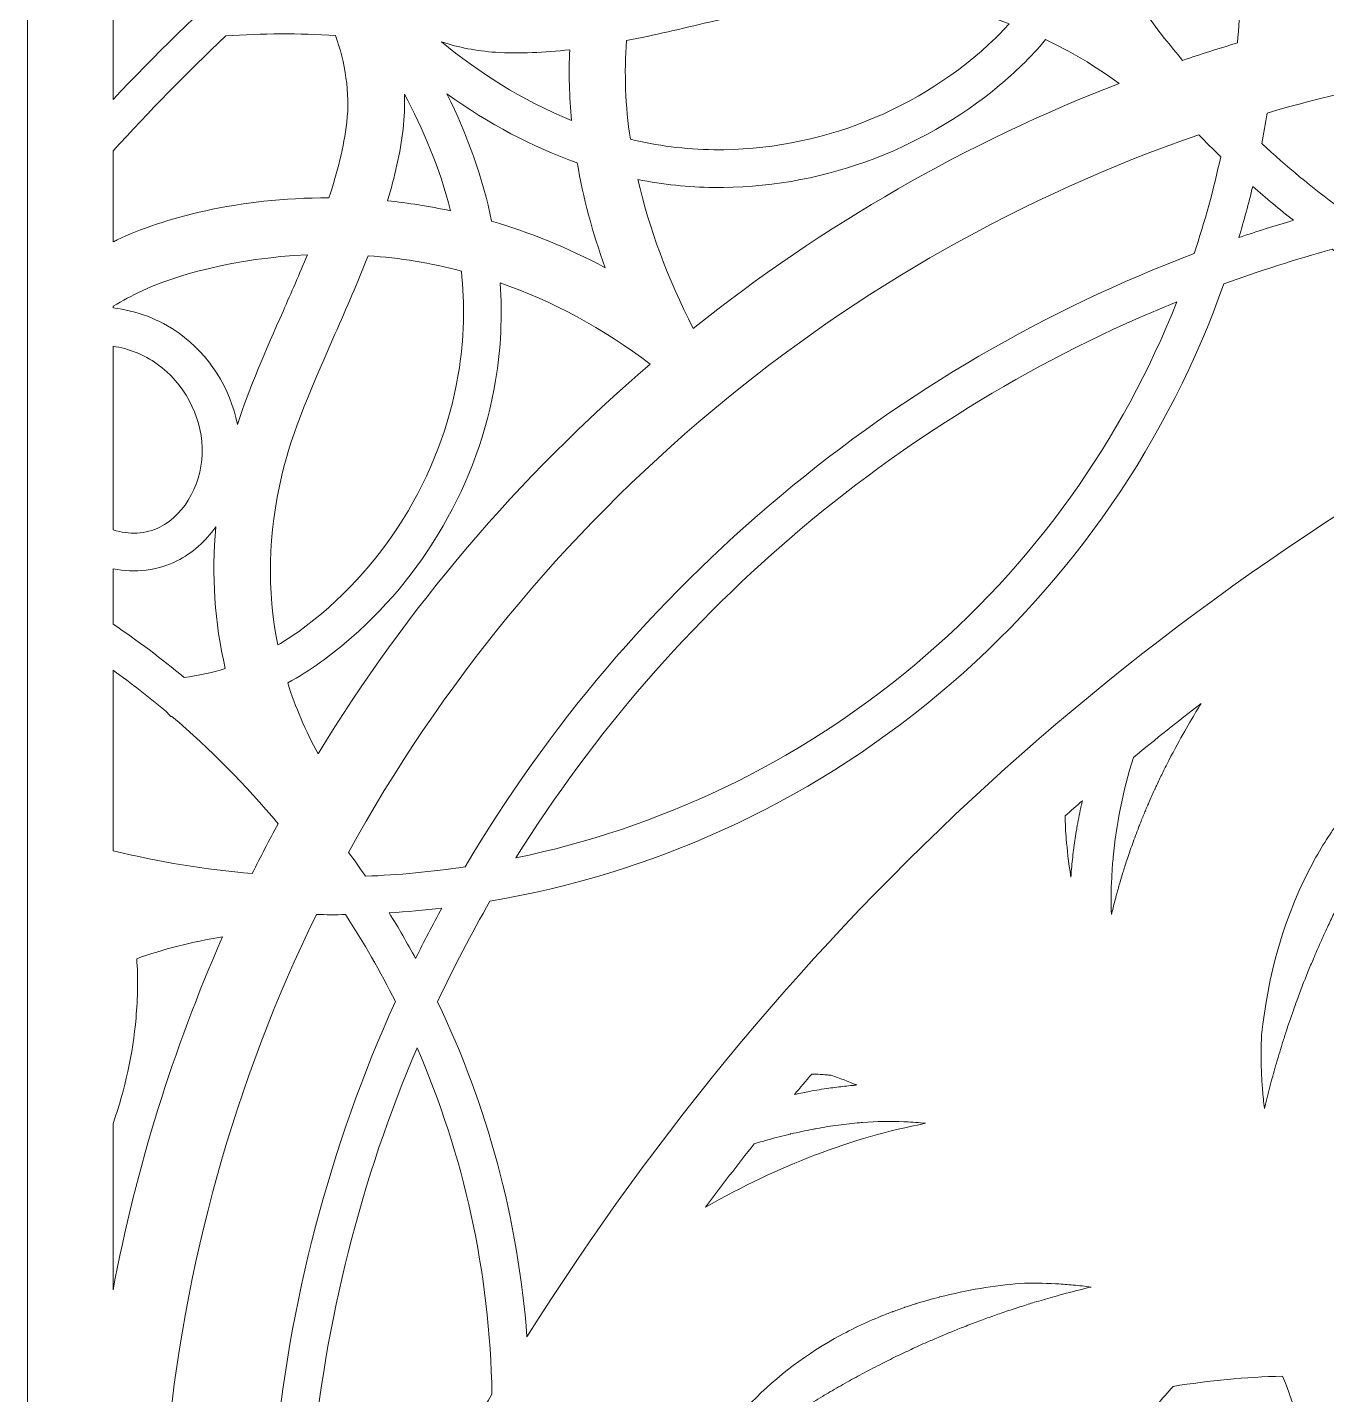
# Model space of a CAD drawing. Header units: millimetres. Extents: x -131 to 670, y -112 to 1620.
# Drawn here: x 284.9 to 375.8, y 818.3 to 914 of the extents above; entities that cross this region are included whole.
import ezdxf

# ---------------------------------------------------------------- set-up
doc = ezdxf.new("R2010")
doc.units = ezdxf.units.MM
doc.header["$MEASUREMENT"] = 0
doc.layers.add('Layer 2', color=7, linetype='Continuous')

msp = doc.modelspace()

# ---------------------------------------------------------------- linework, layer by layer
at = {"layer": 'Layer 2', "lineweight": 0}
msp.add_lwpolyline([(284.877, 1037.052), (284.877, 475.825), (670.175, 475.825), (670.175, 1037.052), (284.877, 1037.052)], dxfattribs=at)
for points, knots in [([(290.877, 933.738), (290.877, 933.738), (292.073, 932.539), (292.073, 932.539), (296.529, 928.074), (300.769, 926.006), (306.249, 925.623), (307.545, 925.534), (308.774, 925.71), (309.908, 926.044), (303.104, 920.885), (296.736, 915.163), (290.877, 908.938), (290.877, 908.938), (290.877, 933.738), (290.877, 933.738)], [0, 0, 0, 0, 1, 1, 1, 2, 2, 2, 3, 3, 3, 4, 4, 4, 5, 5, 5, 5]), ([(369.54, 912.898), (368.251, 912.512), (366.967, 912.11), (365.694, 911.679), (362.294, 915.728), (359.397, 920.196), (357.081, 924.981), (361.191, 922.866), (365.429, 920.944), (369.761, 919.244), (369.791, 917.125), (369.719, 915.007), (369.54, 912.898)], [0, 0, 0, 0, 1, 1, 1, 2, 2, 2, 3, 3, 3, 4, 4, 4, 4]), ([(332.592, 914.355), (336.322, 915.242), (339.846, 916.079), (342.962, 916.237), (345.202, 916.35), (349.165, 915.907), (353.565, 914.232), (353.265, 913.897), (352.955, 913.566), (352.625, 913.249), (347.382, 908.196), (340.202, 905.345), (332.923, 905.424), (330.873, 905.446), (328.917, 905.71), (327.062, 906.152), (326.717, 908.501), (326.623, 910.805), (326.789, 913.058), (328.727, 913.437), (330.672, 913.899), (332.592, 914.355)], [0, 0, 0, 0, 1, 1, 1, 2, 2, 2, 3, 3, 3, 4, 4, 4, 5, 5, 5, 6, 6, 6, 7, 7, 7, 7]), ([(290.877, 905.339), (293.399, 908.106), (296.023, 910.797), (298.77, 913.388), (301.31, 913.568), (303.873, 913.581), (306.443, 913.42), (307.088, 911.531), (307.47, 909.437), (307.223, 907.32), (307.025, 905.624), (306.571, 903.856), (305.973, 902.058), (299.625, 902.069), (294.305, 900.616), (291.151, 899.112), (291.059, 899.068), (290.968, 899.022), (290.877, 898.976), (290.877, 898.976), (290.877, 905.339), (290.877, 905.339)], [0, 0, 0, 0, 1, 1, 1, 2, 2, 2, 3, 3, 3, 4, 4, 4, 5, 5, 5, 6, 6, 6, 7, 7, 7, 7]), ([(322.953, 907.469), (319.441, 908.891), (316.388, 910.895), (313.858, 912.963), (315.053, 912.588), (316.31, 912.327), (317.621, 912.244), (319.313, 912.134), (321.055, 912.219), (322.821, 912.425), (322.746, 910.794), (322.797, 909.14), (322.953, 907.469)], [0, 0, 0, 0, 1, 1, 1, 2, 2, 2, 3, 3, 3, 4, 4, 4, 4]), ([(332.894, 902.778), (340.158, 902.7), (347.333, 905.287), (352.891, 909.935), (353.43, 910.385), (353.954, 910.855), (354.46, 911.344), (355.054, 911.915), (355.604, 912.516), (356.116, 913.137), (357.822, 912.318), (359.556, 911.308), (361.25, 910.061), (350.627, 905.951), (340.591, 900.206), (331.461, 892.915), (329.654, 896.479), (328.364, 899.957), (327.588, 903.342), (329.347, 902.992), (331.118, 902.798), (332.894, 902.778)], [0, 0, 0, 0, 1, 1, 1, 2, 2, 2, 3, 3, 3, 4, 4, 4, 5, 5, 5, 6, 6, 6, 7, 7, 7, 7]), ([(383.727, 910.789), (383.727, 910.789), (383.83, 902.942), (383.83, 902.942), (381.413, 902.506), (379.015, 901.986), (376.643, 901.373), (374.759, 902.768), (372.955, 904.262), (371.241, 905.85), (371.376, 906.562), (371.496, 907.276), (371.608, 907.992), (375.584, 909.157), (379.629, 910.091), (383.727, 910.789)], [0, 0, 0, 0, 1, 1, 1, 2, 2, 2, 3, 3, 3, 4, 4, 4, 5, 5, 5, 5]), ([(311.251, 909.319), (312.549, 906.907), (313.72, 904.155), (314.484, 901.153), (312.985, 901.473), (311.51, 901.702), (310.072, 901.849), (310.582, 903.525), (310.971, 905.2), (311.165, 906.861), (311.262, 907.691), (311.285, 908.513), (311.251, 909.319)], [0, 0, 0, 0, 1, 1, 1, 2, 2, 2, 3, 3, 3, 4, 4, 4, 4]), ([(323.345, 904.506), (323.762, 902.089), (324.407, 899.64), (325.299, 897.164), (322.635, 898.6), (319.97, 899.663), (317.358, 900.426), (316.737, 903.407), (315.69, 906.394), (314.231, 909.336), (317.15, 907.233), (320.211, 905.611), (323.345, 904.506)], [0, 0, 0, 0, 1, 1, 1, 2, 2, 2, 3, 3, 3, 4, 4, 4, 4]), ([(332.83, 887.204), (343.073, 895.768), (354.579, 902.241), (366.832, 906.47), (367.334, 905.951), (367.842, 905.439), (368.361, 904.937), (367.873, 902.648), (367.249, 900.387), (366.512, 898.157), (356.13, 894.24), (346.367, 888.566), (337.603, 881.238), (328.675, 873.773), (321.246, 864.987), (315.508, 855.249), (313.191, 854.904), (310.862, 854.679), (308.529, 854.589), (308.146, 855.152), (307.753, 855.708), (307.353, 856.259), (313.739, 867.927), (322.318, 878.416), (332.83, 887.204)], [0, 0, 0, 0, 1, 1, 1, 2, 2, 2, 3, 3, 3, 4, 4, 4, 5, 5, 5, 6, 6, 6, 7, 7, 7, 8, 8, 8, 8]), ([(373.448, 900.484), (372.17, 900.107), (370.897, 899.71), (369.635, 899.281), (369.987, 900.467), (370.318, 901.659), (370.604, 902.86), (371.529, 902.042), (372.478, 901.251), (373.448, 900.484)], [0, 0, 0, 0, 1, 1, 1, 2, 2, 2, 3, 3, 3, 3]), ([(393.533, 889.649), (363.267, 874.302), (337.936, 851.199), (319.831, 822.361), (319.2, 830.652), (317.035, 838.578), (313.575, 845.813), (314.704, 848.215), (315.931, 850.56), (317.243, 852.846), (328.445, 854.746), (339.302, 859.531), (348.63, 867.329), (358.069, 875.222), (364.751, 885.203), (368.584, 896.04), (371.068, 896.945), (373.594, 897.753), (376.161, 898.455), (378.633, 896.699), (381.236, 895.111), (383.952, 893.701), (383.952, 893.701), (383.96, 893.077), (383.96, 893.077), (383.96, 893.077), (385.156, 893.091), (385.156, 893.091), (387.846, 891.763), (390.642, 890.611), (393.533, 889.649)], [0, 0, 0, 0, 1, 1, 1, 2, 2, 2, 3, 3, 3, 4, 4, 4, 5, 5, 5, 6, 6, 6, 7, 7, 7, 8, 8, 8, 9, 9, 9, 10, 10, 10, 10]), ([(290.877, 894.48), (291.541, 894.86), (292.203, 895.217), (292.858, 895.529), (295.14, 896.617), (299.412, 897.848), (304.469, 898.072), (303.921, 896.749), (303.339, 895.423), (302.762, 894.111), (301.561, 891.38), (300.411, 888.762), (299.571, 886.208), (299.071, 888.739), (297.59, 891.094), (295.49, 892.586), (294.093, 893.578), (292.524, 894.168), (290.877, 894.352), (290.877, 894.352), (290.877, 894.48), (290.877, 894.48)], [0, 0, 0, 0, 1, 1, 1, 2, 2, 2, 3, 3, 3, 4, 4, 4, 5, 5, 5, 6, 6, 6, 7, 7, 7, 7]), ([(315.24, 896.937), (315.481, 894.624), (315.447, 892.204), (315.026, 889.706), (313.814, 882.528), (309.735, 875.964), (303.835, 871.701), (303.368, 871.364), (302.887, 871.059), (302.402, 870.772), (301.626, 874.578), (301.711, 878.546), (302.678, 882.652), (303.394, 885.689), (304.852, 889.004), (306.395, 892.514), (307.192, 894.327), (307.999, 896.164), (308.723, 898.009), (310.942, 897.85), (313.116, 897.492), (315.24, 896.937)], [0, 0, 0, 0, 1, 1, 1, 2, 2, 2, 3, 3, 3, 4, 4, 4, 5, 5, 5, 6, 6, 6, 7, 7, 7, 7]), ([(305.385, 869.557), (305.956, 869.97), (306.51, 870.401), (307.049, 870.852), (312.607, 875.499), (316.425, 882.103), (317.635, 889.266), (318.014, 891.509), (318.112, 893.799), (317.954, 896.107), (321.627, 894.825), (325.137, 892.931), (328.457, 890.425), (319.187, 882.498), (311.385, 873.297), (305.223, 863.152), (304.332, 864.772), (303.625, 866.429), (303.089, 868.12), (303.874, 868.544), (304.642, 869.02), (305.385, 869.557)], [0, 0, 0, 0, 1, 1, 1, 2, 2, 2, 3, 3, 3, 4, 4, 4, 5, 5, 5, 6, 6, 6, 7, 7, 7, 7]), ([(319.055, 855.875), (329.959, 873.365), (346.204, 887.033), (365.294, 894.781), (361.516, 885.206), (355.37, 876.414), (346.933, 869.359), (338.605, 862.397), (329.008, 857.935), (319.055, 855.875)], [0, 0, 0, 0, 1, 1, 1, 2, 2, 2, 3, 3, 3, 3]), ([(290.877, 891.679), (291.979, 891.509), (293.023, 891.092), (293.958, 890.429), (295.819, 889.108), (297.026, 886.87), (297.109, 884.588), (297.194, 882.235), (295.973, 879.941), (294.144, 879.011), (293.196, 878.529), (291.958, 878.466), (290.877, 878.829), (290.877, 878.829), (290.877, 891.679), (290.877, 891.679)], [0, 0, 0, 0, 1, 1, 1, 2, 2, 2, 3, 3, 3, 4, 4, 4, 5, 5, 5, 5]), ([(290.877, 876.099), (292.401, 875.79), (294.006, 875.973), (295.342, 876.652), (296.422, 877.201), (297.348, 878.032), (298.071, 879.04), (297.75, 875.663), (297.972, 872.342), (298.725, 869.126), (297.776, 868.829), (296.814, 868.616), (295.852, 868.501), (294.257, 869.819), (292.595, 871.062), (290.877, 872.229), (290.877, 872.229), (290.877, 876.099), (290.877, 876.099)], [0, 0, 0, 0, 1, 1, 1, 2, 2, 2, 3, 3, 3, 4, 4, 4, 5, 5, 5, 6, 6, 6, 6]), ([(290.877, 869.006), (292.16, 868.08), (293.409, 867.111), (294.617, 866.094), (294.713, 865.985), (294.812, 865.875), (294.908, 865.766), (294.935, 865.767), (294.963, 865.771), (294.991, 865.773), (297.674, 863.478), (300.157, 860.964), (302.422, 858.268), (301.799, 857.114), (301.192, 855.953), (300.61, 854.778), (297.332, 855.057), (294.078, 855.594), (290.877, 856.373), (290.877, 856.373), (290.877, 869.006), (290.877, 869.006)], [0, 0, 0, 0, 1, 1, 1, 2, 2, 2, 3, 3, 3, 4, 4, 4, 5, 5, 5, 6, 6, 6, 7, 7, 7, 7]), ([(360.736, 854.473), (360.738, 854.516), (360.741, 854.56), (360.744, 854.604), (360.764, 855.001), (360.793, 855.4), (360.829, 855.803), (360.832, 855.841), (360.836, 855.88), (360.839, 855.917), (361.052, 858.177), (361.512, 860.531), (362.257, 862.898), (363.815, 864.185), (365.392, 865.445), (366.988, 866.676), (366.867, 866.479), (366.745, 866.283), (366.627, 866.084), (366.117, 865.221), (365.387, 863.982), (364.588, 862.406), (364.455, 862.143), (364.32, 861.871), (364.183, 861.59), (364.051, 861.317), (363.918, 861.032), (363.784, 860.741), (363.776, 860.724), (363.768, 860.707), (363.76, 860.69), (363.635, 860.417), (363.51, 860.139), (363.384, 859.852), (363.348, 859.768), (363.312, 859.682), (363.275, 859.597), (363.223, 859.475), (363.17, 859.355), (363.118, 859.231), (363.1, 859.189), (363.083, 859.143), (363.065, 859.101), (362.961, 858.852), (362.857, 858.596), (362.754, 858.336), (362.728, 858.27), (362.701, 858.207), (362.674, 858.14), (362.655, 858.092), (362.637, 858.042), (362.618, 857.994), (362.566, 857.86), (362.515, 857.726), (362.463, 857.59), (362.387, 857.388), (362.311, 857.182), (362.236, 856.974), (362.168, 856.787), (362.101, 856.596), (362.034, 856.405), (361.968, 856.215), (361.903, 856.024), (361.838, 855.83), (361.786, 855.676), (361.735, 855.521), (361.685, 855.363), (361.672, 855.322), (361.658, 855.282), (361.645, 855.24), (361.604, 855.112), (361.565, 854.979), (361.525, 854.849), (361.459, 854.636), (361.393, 854.422), (361.329, 854.204), (361.248, 853.927), (361.168, 853.648), (361.091, 853.364), (361.084, 853.336), (361.076, 853.308), (361.069, 853.28), (361.046, 853.193), (361.023, 853.105), (361, 853.018), (360.986, 852.965), (360.972, 852.913), (360.958, 852.86), (360.877, 852.545), (360.796, 852.23), (360.719, 851.908), (360.688, 852.741), (360.694, 853.598), (360.736, 854.473)], [0, 0, 0, 0, 1, 1, 1, 2, 2, 2, 3, 3, 3, 4, 4, 4, 5, 5, 5, 6, 6, 6, 7, 7, 7, 8, 8, 8, 9, 9, 9, 10, 10, 10, 11, 11, 11, 12, 12, 12, 13, 13, 13, 14, 14, 14, 15, 15, 15, 16, 16, 16, 17, 17, 17, 18, 18, 18, 19, 19, 19, 20, 20, 20, 21, 21, 21, 22, 22, 22, 23, 23, 23, 24, 24, 24, 25, 25, 25, 26, 26, 26, 27, 27, 27, 28, 28, 28, 29, 29, 29, 30, 30, 30, 31, 31, 31, 31]), ([(373.686, 845.881), (373.604, 845.658), (373.529, 845.433), (373.45, 845.21), (373.45, 845.208), (373.449, 845.208), (373.449, 845.207), (373.448, 845.204), (373.448, 845.201), (373.447, 845.199), (373.265, 844.688), (373.088, 844.175), (372.919, 843.658), (372.919, 843.658), (372.919, 843.657), (372.919, 843.657), (372.919, 843.657), (372.919, 843.656), (372.919, 843.656), (372.833, 843.393), (372.75, 843.128), (372.666, 842.863), (372.506, 842.35), (372.352, 841.834), (372.204, 841.316), (372.204, 841.315), (372.203, 841.314), (372.203, 841.313), (372.203, 841.313), (372.203, 841.313), (372.203, 841.313), (372.135, 841.077), (372.066, 840.841), (372.001, 840.604), (371.796, 839.857), (371.599, 839.105), (371.419, 838.347), (371.419, 838.346), (371.419, 838.345), (371.418, 838.344), (371.418, 838.352), (371.417, 838.36), (371.416, 838.367), (371.365, 838.786), (371.323, 839.205), (371.289, 839.622), (371.285, 839.674), (371.284, 839.727), (371.279, 839.779), (371.251, 840.158), (371.227, 840.538), (371.213, 840.916), (371.213, 840.933), (371.213, 840.95), (371.212, 840.966), (371.182, 841.809), (371.187, 842.649), (371.226, 843.486), (371.227, 843.488), (371.227, 843.489), (371.227, 843.49), (371.645, 847.501), (372.733, 851.825), (375.029, 855.92), (375.345, 856.483), (375.681, 857.033), (376.036, 857.566), (376.037, 857.568), (376.038, 857.57), (376.04, 857.572), (376.212, 857.83), (376.388, 858.085), (376.569, 858.337), (376.589, 858.364), (376.609, 858.39), (376.629, 858.418), (376.792, 858.643), (376.958, 858.866), (377.128, 859.085), (377.158, 859.124), (377.189, 859.162), (377.22, 859.202), (377.382, 859.407), (377.546, 859.611), (377.713, 859.811), (377.749, 859.855), (377.787, 859.898), (377.823, 859.942), (377.987, 860.135), (378.153, 860.326), (378.322, 860.514), (378.362, 860.559), (378.403, 860.603), (378.444, 860.648), (378.612, 860.833), (378.783, 861.014), (378.956, 861.194), (378.998, 861.237), (379.04, 861.279), (379.082, 861.322), (379.257, 861.501), (379.434, 861.677), (379.614, 861.849), (379.655, 861.889), (379.697, 861.928), (379.739, 861.968), (379.922, 862.142), (380.108, 862.313), (380.297, 862.48), (380.336, 862.515), (380.374, 862.55), (380.414, 862.585), (380.609, 862.756), (380.806, 862.924), (381.005, 863.089), (381.039, 863.117), (381.072, 863.145), (381.106, 863.172), (381.316, 863.344), (381.53, 863.512), (381.745, 863.677), (381.768, 863.694), (381.791, 863.712), (381.814, 863.73), (382.048, 863.907), (382.285, 864.08), (382.524, 864.248), (382.529, 864.251), (382.534, 864.255), (382.539, 864.258), (383.535, 864.957), (384.574, 865.572), (385.644, 866.096), (385.222, 865.613), (384.808, 865.124), (384.4, 864.629), (384.382, 864.606), (384.364, 864.584), (384.346, 864.562), (384.345, 864.56), (384.344, 864.559), (384.343, 864.558), (384.343, 864.558), (384.342, 864.557), (384.342, 864.557), (383.753, 863.839), (383.181, 863.108), (382.625, 862.366), (382.586, 862.316), (382.548, 862.265), (382.51, 862.214), (381.947, 861.457), (381.398, 860.689), (380.869, 859.908), (380.869, 859.908), (380.862, 859.897), (380.862, 859.897), (380.862, 859.897), (380.86, 859.895), (380.86, 859.895), (380.86, 859.895), (380.86, 859.894), (380.86, 859.894), (380.538, 859.418), (380.224, 858.937), (379.915, 858.453), (379.83, 858.321), (379.746, 858.188), (379.662, 858.055), (379.373, 857.595), (379.087, 857.133), (378.81, 856.665), (378.81, 856.665), (378.809, 856.664), (378.809, 856.664), (378.809, 856.664), (378.809, 856.663), (378.808, 856.662), (378.735, 856.539), (378.664, 856.414), (378.592, 856.29), (378.082, 855.417), (377.592, 854.531), (377.123, 853.633), (377.123, 853.633), (377.123, 853.632), (377.122, 853.632), (377.122, 853.632), (377.115, 853.619), (377.115, 853.619), (377.026, 853.448), (376.933, 853.278), (376.845, 853.107), (376.65, 852.726), (376.463, 852.341), (376.276, 851.955), (376.276, 851.955), (376.276, 851.954), (376.276, 851.954), (376.276, 851.954), (376.273, 851.95), (376.273, 851.95), (376.125, 851.644), (375.977, 851.339), (375.833, 851.031), (375.667, 850.675), (375.504, 850.318), (375.344, 849.959), (375.177, 849.583), (375.015, 849.205), (374.855, 848.825), (374.854, 848.823), (374.853, 848.822), (374.852, 848.82), (374.852, 848.819), (374.851, 848.818), (374.851, 848.818), (374.723, 848.512), (374.59, 848.208), (374.465, 847.9), (374.465, 847.9), (374.465, 847.899), (374.465, 847.899), (374.195, 847.231), (373.935, 846.558), (373.686, 845.881)], [0, 0, 0, 0, 1, 1, 1, 2, 2, 2, 3, 3, 3, 4, 4, 4, 5, 5, 5, 6, 6, 6, 7, 7, 7, 8, 8, 8, 9, 9, 9, 10, 10, 10, 11, 11, 11, 12, 12, 12, 13, 13, 13, 14, 14, 14, 15, 15, 15, 16, 16, 16, 17, 17, 17, 18, 18, 18, 19, 19, 19, 20, 20, 20, 21, 21, 21, 22, 22, 22, 23, 23, 23, 24, 24, 24, 25, 25, 25, 26, 26, 26, 27, 27, 27, 28, 28, 28, 29, 29, 29, 30, 30, 30, 31, 31, 31, 32, 32, 32, 33, 33, 33, 34, 34, 34, 35, 35, 35, 36, 36, 36, 37, 37, 37, 38, 38, 38, 39, 39, 39, 40, 40, 40, 41, 41, 41, 42, 42, 42, 43, 43, 43, 44, 44, 44, 45, 45, 45, 46, 46, 46, 47, 47, 47, 48, 48, 48, 49, 49, 49, 50, 50, 50, 51, 51, 51, 52, 52, 52, 53, 53, 53, 54, 54, 54, 55, 55, 55, 56, 56, 56, 57, 57, 57, 58, 58, 58, 59, 59, 59, 60, 60, 60, 61, 61, 61, 62, 62, 62, 63, 63, 63, 64, 64, 64, 65, 65, 65, 66, 66, 66, 67, 67, 67, 68, 68, 68, 69, 69, 69, 70, 70, 70, 71, 71, 71, 72, 72, 72, 73, 73, 73, 74, 74, 74, 75, 75, 75, 75]), ([(357.476, 858.808), (357.878, 859.164), (358.282, 859.52), (358.687, 859.872), (358.658, 859.747), (358.626, 859.62), (358.599, 859.495), (358.592, 859.462), (358.583, 859.428), (358.576, 859.396), (358.473, 858.914), (358.381, 858.439), (358.299, 857.968), (358.294, 857.942), (358.291, 857.916), (358.287, 857.89), (358.211, 857.455), (358.147, 857.025), (358.09, 856.599), (358.082, 856.541), (358.075, 856.484), (358.067, 856.427), (358.01, 855.985), (357.962, 855.547), (357.924, 855.115), (357.924, 855.114), (357.924, 855.113), (357.924, 855.113), (357.923, 855.108), (357.923, 855.103), (357.923, 855.098), (357.907, 854.907), (357.9, 854.72), (357.887, 854.53), (357.707, 855.558), (357.621, 856.512), (357.563, 857.152), (357.514, 857.695), (357.487, 858.248), (357.476, 858.808)], [0, 0, 0, 0, 1, 1, 1, 2, 2, 2, 3, 3, 3, 4, 4, 4, 5, 5, 5, 6, 6, 6, 7, 7, 7, 8, 8, 8, 9, 9, 9, 10, 10, 10, 11, 11, 11, 12, 12, 12, 13, 13, 13, 13]), ([(294.599, 814.08), (295.792, 827.44), (299.377, 840.209), (305.096, 851.908), (305.777, 851.898), (306.458, 851.896), (307.138, 851.907), (308.409, 849.949), (309.571, 847.918), (310.623, 845.826), (306.045, 835.708), (303.151, 824.784), (302.134, 813.397), (301.384, 804.99), (301.69, 796.651), (302.99, 788.529), (301.251, 783.951), (299.697, 779.325), (298.328, 774.663), (294.699, 787.287), (293.396, 800.603), (294.599, 814.08)], [0, 0, 0, 0, 1, 1, 1, 2, 2, 2, 3, 3, 3, 4, 4, 4, 5, 5, 5, 6, 6, 6, 7, 7, 7, 7]), ([(313.88, 852.367), (313.244, 851.2), (312.627, 850.022), (312.039, 848.831), (311.452, 849.913), (310.837, 850.979), (310.193, 852.025), (311.424, 852.1), (312.652, 852.223), (313.88, 852.367)], [0, 0, 0, 0, 1, 1, 1, 2, 2, 2, 3, 3, 3, 3]), ([(290.877, 837.292), (291.709, 839.672), (292.253, 842.154), (292.478, 844.675), (292.541, 845.375), (292.578, 846.077), (292.591, 846.781), (292.604, 847.468), (292.579, 848.147), (292.526, 848.818), (294.367, 849.478), (296.378, 850.013), (298.534, 850.339), (295.065, 842.492), (292.492, 834.223), (290.877, 825.657), (290.877, 825.657), (290.877, 837.292), (290.877, 837.292)], [0, 0, 0, 0, 1, 1, 1, 2, 2, 2, 3, 3, 3, 4, 4, 4, 5, 5, 5, 6, 6, 6, 6]), ([(312.14, 842.59), (315.398, 835.095), (317.241, 826.89), (317.378, 818.345), (314.742, 813.905), (312.27, 809.339), (309.977, 804.648), (308.193, 800.998), (306.534, 797.309), (304.997, 793.586), (304.275, 799.971), (304.176, 806.518), (304.769, 813.161), (305.699, 823.572), (308.249, 833.455), (312.14, 842.59)], [0, 0, 0, 0, 1, 1, 1, 2, 2, 2, 3, 3, 3, 4, 4, 4, 5, 5, 5, 5]), ([(338.542, 839.319), (338.942, 839.798), (339.345, 840.274), (339.75, 840.748), (339.754, 840.748), (339.758, 840.748), (339.763, 840.748), (339.953, 840.741), (340.143, 840.732), (340.332, 840.722), (340.479, 840.713), (340.626, 840.703), (340.773, 840.691), (340.875, 840.684), (340.978, 840.678), (341.08, 840.669), (341.092, 840.668), (341.106, 840.666), (341.118, 840.665), (341.714, 840.448), (342.307, 840.224), (342.899, 839.984), (342.798, 839.975), (342.693, 839.959), (342.592, 839.95), (342.235, 839.916), (341.875, 839.877), (341.511, 839.831), (341.325, 839.807), (341.139, 839.783), (340.951, 839.756), (340.502, 839.692), (340.049, 839.619), (339.59, 839.535), (339.436, 839.506), (339.279, 839.474), (339.124, 839.443), (338.932, 839.405), (338.736, 839.36), (338.542, 839.319)], [0, 0, 0, 0, 1, 1, 1, 2, 2, 2, 3, 3, 3, 4, 4, 4, 5, 5, 5, 6, 6, 6, 7, 7, 7, 8, 8, 8, 9, 9, 9, 10, 10, 10, 11, 11, 11, 12, 12, 12, 13, 13, 13, 13]), ([(339.805, 836.88), (339.902, 836.899), (339.999, 836.918), (340.095, 836.936), (340.609, 837.029), (341.116, 837.113), (341.615, 837.181), (341.619, 837.181), (341.622, 837.181), (341.626, 837.182), (342.127, 837.249), (342.617, 837.3), (343.102, 837.34), (343.168, 837.346), (343.234, 837.352), (343.299, 837.357), (344.294, 837.432), (345.259, 837.451), (346.197, 837.413), (346.237, 837.412), (346.277, 837.411), (346.317, 837.409), (346.791, 837.387), (347.259, 837.353), (347.719, 837.302), (342.582, 836.31), (337.427, 834.346), (332.316, 831.43), (333.435, 832.93), (334.573, 834.41), (335.731, 835.868), (335.924, 835.926), (336.116, 835.983), (336.307, 836.038), (336.431, 836.073), (336.556, 836.108), (336.679, 836.143), (337.211, 836.29), (337.737, 836.43), (338.254, 836.552), (338.266, 836.554), (338.277, 836.557), (338.289, 836.559), (338.802, 836.68), (339.306, 836.785), (339.805, 836.88)], [0, 0, 0, 0, 1, 1, 1, 2, 2, 2, 3, 3, 3, 4, 4, 4, 5, 5, 5, 6, 6, 6, 7, 7, 7, 8, 8, 8, 9, 9, 9, 10, 10, 10, 11, 11, 11, 12, 12, 12, 13, 13, 13, 14, 14, 14, 15, 15, 15, 15]), ([(358.05, 825.986), (358.466, 825.948), (358.882, 825.901), (359.299, 825.846), (359.301, 825.845), (359.303, 825.845), (359.304, 825.845), (359.294, 825.842), (359.284, 825.84), (359.274, 825.838), (358.617, 825.683), (357.963, 825.517), (357.311, 825.342), (357.069, 825.277), (356.83, 825.204), (356.588, 825.136), (356.169, 825.018), (355.75, 824.902), (355.333, 824.776), (355.038, 824.686), (354.744, 824.589), (354.451, 824.495), (354.093, 824.381), (353.735, 824.27), (353.38, 824.15), (353.055, 824.04), (352.733, 823.923), (352.41, 823.808), (352.09, 823.695), (351.77, 823.583), (351.452, 823.466), (351.106, 823.337), (350.764, 823.201), (350.42, 823.066), (350.13, 822.953), (349.839, 822.841), (349.549, 822.723), (349.188, 822.575), (348.83, 822.421), (348.472, 822.268), (348.206, 822.154), (347.94, 822.041), (347.676, 821.924), (347.301, 821.758), (346.929, 821.584), (346.557, 821.411), (346.315, 821.298), (346.073, 821.186), (345.834, 821.071), (345.446, 820.884), (345.061, 820.691), (344.676, 820.497), (344.458, 820.386), (344.239, 820.276), (344.022, 820.164), (343.623, 819.956), (343.227, 819.743), (342.832, 819.527), (342.636, 819.42), (342.44, 819.313), (342.245, 819.204), (341.835, 818.974), (341.428, 818.741), (341.023, 818.503), (340.849, 818.4), (340.676, 818.297), (340.502, 818.193), (340.082, 817.941), (339.666, 817.685), (339.251, 817.424), (339.1, 817.328), (338.948, 817.231), (338.798, 817.134), (338.367, 816.858), (337.94, 816.577), (337.517, 816.291), (337.389, 816.204), (337.261, 816.116), (337.134, 816.029), (336.693, 815.726), (336.255, 815.419), (335.821, 815.106), (335.718, 815.031), (335.616, 814.956), (335.514, 814.881), (335.061, 814.549), (334.611, 814.214), (334.166, 813.87), (334.091, 813.812), (334.017, 813.753), (333.943, 813.695), (333.475, 813.33), (333.011, 812.961), (332.552, 812.583), (332.511, 812.549), (332.471, 812.515), (332.43, 812.481), (331.944, 812.079), (331.462, 811.67), (330.987, 811.252), (333.06, 815.695), (336.707, 819.635), (341.349, 822.239), (342.419, 822.839), (343.504, 823.357), (344.596, 823.803), (344.597, 823.803), (344.599, 823.804), (344.6, 823.804), (344.868, 823.914), (345.136, 824.018), (345.405, 824.119), (345.417, 824.123), (345.429, 824.127), (345.441, 824.132), (345.7, 824.229), (345.96, 824.322), (346.219, 824.411), (346.235, 824.416), (346.251, 824.422), (346.267, 824.427), (346.525, 824.515), (346.782, 824.599), (347.039, 824.679), (347.054, 824.684), (347.07, 824.689), (347.085, 824.694), (347.345, 824.774), (347.605, 824.851), (347.864, 824.925), (347.875, 824.928), (347.887, 824.931), (347.898, 824.934), (348.164, 825.009), (348.429, 825.081), (348.695, 825.148), (348.699, 825.149), (348.703, 825.15), (348.706, 825.151), (350.616, 825.637), (352.506, 825.937), (354.325, 826.101), (355.151, 826.126), (355.978, 826.118), (356.808, 826.076), (356.841, 826.074), (356.874, 826.07), (356.907, 826.069), (357.288, 826.048), (357.669, 826.022), (358.05, 825.986)], [0, 0, 0, 0, 1, 1, 1, 2, 2, 2, 3, 3, 3, 4, 4, 4, 5, 5, 5, 6, 6, 6, 7, 7, 7, 8, 8, 8, 9, 9, 9, 10, 10, 10, 11, 11, 11, 12, 12, 12, 13, 13, 13, 14, 14, 14, 15, 15, 15, 16, 16, 16, 17, 17, 17, 18, 18, 18, 19, 19, 19, 20, 20, 20, 21, 21, 21, 22, 22, 22, 23, 23, 23, 24, 24, 24, 25, 25, 25, 26, 26, 26, 27, 27, 27, 28, 28, 28, 29, 29, 29, 30, 30, 30, 31, 31, 31, 32, 32, 32, 33, 33, 33, 34, 34, 34, 35, 35, 35, 36, 36, 36, 37, 37, 37, 38, 38, 38, 39, 39, 39, 40, 40, 40, 41, 41, 41, 42, 42, 42, 43, 43, 43, 44, 44, 44, 45, 45, 45, 46, 46, 46, 47, 47, 47, 48, 48, 48, 49, 49, 49, 50, 50, 50, 50]), ([(359.085, 811.734), (359.483, 812.242), (359.877, 812.753), (360.281, 813.257), (360.322, 813.307), (360.362, 813.359), (360.402, 813.409), (361.095, 814.269), (361.8, 815.122), (362.513, 815.969), (362.624, 816.1), (362.735, 816.232), (362.846, 816.363), (363.567, 817.213), (364.296, 818.059), (365.038, 818.895), (367.553, 819.3), (370.104, 819.541), (372.678, 819.609), (372.776, 819.389), (372.869, 819.167), (372.959, 818.941), (373.026, 818.771), (373.089, 818.598), (373.152, 818.425), (373.171, 818.372), (373.192, 818.32), (373.21, 818.267), (373.288, 818.042), (373.362, 817.815), (373.43, 817.586), (373.431, 817.585), (373.431, 817.583), (373.432, 817.581), (373.779, 816.413), (373.992, 815.183), (373.994, 813.923), (369.102, 813.989), (364.011, 813.231), (359.085, 811.734)], [0, 0, 0, 0, 1, 1, 1, 2, 2, 2, 3, 3, 3, 4, 4, 4, 5, 5, 5, 6, 6, 6, 7, 7, 7, 8, 8, 8, 9, 9, 9, 10, 10, 10, 11, 11, 11, 12, 12, 12, 13, 13, 13, 13])]:
    msp.add_open_spline(points, degree=3, knots=knots, dxfattribs=at)

doc.saveas('drawing.dxf')
